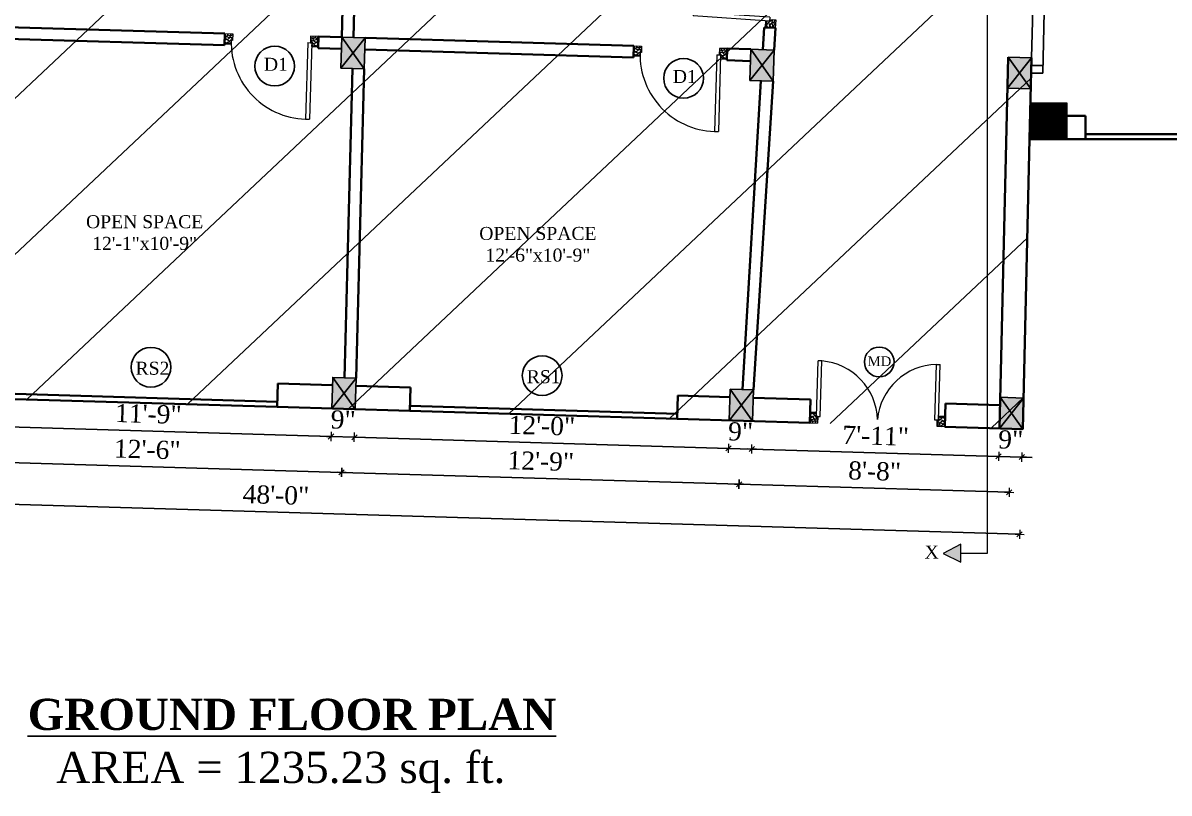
# Model space of a CAD drawing. Header units: inches. Extents: x 4069 to 291496, y -47643 to 12535.
# Drawn here: x 132044.5 to 132485.6, y -23436.7 to -23140.3 of the extents above; entities that cross this region are included whole.
import ezdxf

# ---------------------------------------------------------------- set-up
doc = ezdxf.new("R2010")
doc.units = ezdxf.units.IN
doc.header["$LTSCALE"] = 5
doc.header["$MEASUREMENT"] = 0
for name, color, linetype, lineweight in [('A-WALL', 7, 'Continuous', 9), ('Dimension', 7, 'Continuous', 18), ('DOOR', 62, 'Continuous', 0)]:
    doc.layers.add(name, color=color, linetype=linetype, lineweight=lineweight)
doc.layers.add('dim line', color=7, linetype='Continuous', lineweight=15, true_color=0xfab2b2)
doc.layers.add('TEXT', color=6, linetype='Continuous')
doc.layers.add('WALL', color=7, linetype='Continuous')
doc.styles.add('ordinary', font='times.ttf')
doc.dimstyles.new('Copy of 96', dxfattribs={"dimtxt": 7, "dimasz": 4, "dimexe": 0.5, "dimexo": 0.5, "dimgap": 3, "dimtad": 1, "dimdec": 1, "dimzin": 11, "dimdsep": 46, "dimlunit": 4, "dimtxsty": 'ordinary', "dimblk": 'OBLIQUE', "dimcen": 0.09, "dimse1": 1, "dimse2": 1, "dimclrt": 6, "dimazin": 0, "dimtfac": 1, "dimtdec": 1, "dimtix": 1, "dimtmove": 2, "dimatfit": 3, "dimldrblk": 'leader', "dimfxl": 0.5, "dimfxlon": 1, "dimtolj": 1, "dimtzin": 0, "dimarcsym": 0})

# ---------------------------------------------------------------- blocks, each defined once
blk = doc.blocks.new('C1a')
at = {"color": 1, "ltscale": 5}
for p, q in [((18657.75, 4625.76), (18648.75, 4625.76)), ((18648.75, 4625.76), (18648.82, 4613.76)), ((18657.82, 4613.76), (18657.75, 4625.76)), ((18648.82, 4613.76), (18657.82, 4613.76))]:
    blk.add_line(p, q, dxfattribs=at)
blk = doc.blocks.new('A$C27B36B59')
at = {"layer": 'DOOR'}
for p, q in [((0, 4), (0, 0)), ((2.5, 4), (0, 4)), ((0, 0), (3, 0)), ((2.5, 2.5), (2.5, 4)), ((3, 2.5), (2.5, 2.5)), ((3, 0), (3, 2.5))]:
    blk.add_line(p, q, dxfattribs=at)
for centre, radius, start, end in [((-1.4, -0.54), 4.75, 22.1411, 72.838), ((1.34, 2.09), 1.64, 45.138, 144.8948), ((2.21, 0.3), 2.49, 83.3149, 152.658), ((0.13, 0.37), 2.05, 349.4875, 93.6805), ((1.96, -0.47), 2.01, 58.7447, 166.495), ((-0.06, 0.32), 1.13, 343.542, 86.947), ((2.08, -0.4), 1.17, 38.2816, 160.1519)]:
    blk.add_arc(centre, radius, start, end, dxfattribs=at)
blk = doc.blocks.new('D2')
at = {"layer": 'DOOR'}
for p, q in [((74473.95, 24047.59), (74473.95, 24018.09)), ((74473.95, 24047.59), (74475.45, 24047.59)), ((74475.45, 24047.59), (74475.45, 24018.13))]:
    blk.add_line(p, q, dxfattribs=at)
blk.add_arc((74473.95, 24047.59), 29.5, 180, 272.9146, dxfattribs=at)
at = {"layer": 'DOOR', "xscale": -1, "rotation": 180}
blk.add_blockref('A$C27B36B59', (74441.95, 24050.09), dxfattribs=at)
at = {"layer": 'DOOR', "rotation": 180}
blk.add_blockref('A$C27B36B59', (74477.95, 24050.09), dxfattribs=at)
blk = doc.blocks.new('x-x')
at = {"ltscale": 5}
for points in [[(11364.03, -701.52), (11364.03, -694.51), (11357.15, -698.09)], [(11364.03, -1135.52), (11364.03, -1128.51), (11357.15, -1132.09)]]:
    blk.add_hatch(color=256, dxfattribs=at).paths.add_polyline_path(points)
for p, q in [((11364.03, -694.51), (11357.15, -698.09)), ((11364.03, -701.52), (11364.03, -694.51)), ((11357.15, -698.09), (11364.03, -701.52)), ((11374.13, -698.09), (11364.03, -698.09)), ((11374.13, -698.09), (11374.13, -1132.09)), ((11364.03, -1128.51), (11357.15, -1132.09)), ((11364.03, -1135.52), (11364.03, -1128.51)), ((11357.15, -1132.09), (11364.03, -1135.52)), ((11374.13, -1132.09), (11364.03, -1132.09))]:
    blk.add_line(p, q, dxfattribs=at)
at = {"layer": 'A-WALL', "color": 1, "ltscale": 5}
blk.add_line((11374.13, -1120.09), (11374.13, -1132.09), dxfattribs=at)
at = {"layer": 'TEXT', "style": 'ordinary'}
for p in [(11350.08, -700.97), (11350.08, -1134.1)]:
    blk.add_text('X', height=5, dxfattribs=at).set_placement(p)
blk = doc.blocks.new('oblique')
at = {"color": 0, "lineweight": -2}
blk.add_line((0.25, 0.25), (-0.25, -0.25), dxfattribs=at)
at = {"layer": 'dim line', "lineweight": 9}
for p, q in [((-0.4375, 0), (0.4375, 0)), ((0, 0.4375), (0, -0.4375))]:
    blk.add_line(p, q, dxfattribs=at)
blk = doc.blocks.new('*D3508')
at = {"layer": 'A-WALL', "color": 0, "lineweight": -2, "ltscale": 50, "transparency": 16777216}
blk.add_line((132424.03, -23320.93), (132320.08, -23317.82), dxfattribs=at)
at = {"layer": 'Defpoints', "color": 0, "ltscale": 50, "transparency": 16777216}
for p in [(132320.81, -23293.42), (132424.76, -23296.52), (132320.08, -23317.82)]:
    blk.add_point(p, dxfattribs=at)
at = {"layer": 'A-WALL', "color": 0, "lineweight": -2, "ltscale": 50, "transparency": 16777216, "xscale": 4, "yscale": 4, "zscale": 4}
for p, rotation in [((132320.08, -23317.82), 178.2899854281403), ((132424.03, -23320.93), 358.2899854281403)]:
    blk.add_blockref('oblique', p, dxfattribs=dict(at, rotation=rotation))
at = {"layer": 'A-WALL', "color": 6, "ltscale": 50, "transparency": 16777216, "insert": (132372.25, -23312.82), "char_height": 7, "attachment_point": 5, "rotation": 358.29, "style": 'ordinary'}
blk.add_mtext('\\A1;8\'-8"', dxfattribs=at)
blk = doc.blocks.new('_OBLIQUE')
at = {"color": 0, "linetype": 'ByBlock'}
blk.add_line((-0.5, -0.5), (0.5, 0.5), dxfattribs=at)
blk = doc.blocks.new('leader')
at = {"layer": 'Dimension'}
for p, q in [((0, -4.33), (0, 4.33)), ((-4.42, 0), (4.42, 0))]:
    blk.add_line(p, q, dxfattribs=at)
blk = doc.blocks.new('*D3509')
at = {"layer": 'A-WALL', "color": 0, "lineweight": -2, "ltscale": 50, "transparency": 16777216}
blk.add_line((132320.08, -23317.82), (132167.15, -23313.26), dxfattribs=at)
at = {"layer": 'Defpoints', "color": 0, "ltscale": 50, "transparency": 16777216}
for p in [(132167.88, -23288.85), (132320.81, -23293.42), (132167.15, -23313.26)]:
    blk.add_point(p, dxfattribs=at)
at = {"layer": 'A-WALL', "color": 0, "lineweight": -2, "ltscale": 50, "transparency": 16777216, "xscale": 4, "yscale": 4, "zscale": 4}
for p, rotation in [((132167.15, -23313.26), 178.2899854281418), ((132320.08, -23317.82), 358.2899854281418)]:
    blk.add_blockref('oblique', p, dxfattribs=dict(at, rotation=rotation))
at = {"layer": 'A-WALL', "color": 6, "ltscale": 50, "transparency": 16777216, "insert": (132243.81, -23308.97), "char_height": 7, "attachment_point": 5, "rotation": 358.29, "style": 'ordinary'}
blk.add_mtext('\\A1;12\'-9"', dxfattribs=at)
blk = doc.blocks.new('*D3510')
at = {"layer": 'A-WALL', "color": 0, "lineweight": -2, "ltscale": 50, "transparency": 16777216}
blk.add_line((132167.15, -23313.26), (132017.22, -23308.78), dxfattribs=at)
at = {"layer": 'Defpoints', "color": 0, "ltscale": 50, "transparency": 16777216}
for p in [(132017.94, -23284.38), (132167.88, -23288.85), (132017.22, -23308.78)]:
    blk.add_point(p, dxfattribs=at)
at = {"layer": 'A-WALL', "color": 0, "lineweight": -2, "ltscale": 50, "transparency": 16777216, "xscale": 4, "yscale": 4, "zscale": 4}
for p, rotation in [((132017.22, -23308.78), 178.2899854281418), ((132167.15, -23313.26), 358.2899854281418)]:
    blk.add_blockref('oblique', p, dxfattribs=dict(at, rotation=rotation))
at = {"layer": 'A-WALL', "color": 6, "ltscale": 50, "transparency": 16777216, "insert": (132092.38, -23304.46), "char_height": 7, "attachment_point": 5, "rotation": 358.29, "style": 'ordinary'}
blk.add_mtext('\\A1;12\'-6"', dxfattribs=at)
blk = doc.blocks.new('*D3372')
at = {"layer": 'A-WALL', "color": 0, "lineweight": -2, "ltscale": 50, "transparency": 16777216}
blk.add_line((132428.05, -23337.1), (131855.31, -23320), dxfattribs=at)
at = {"layer": 'Defpoints', "color": 0, "ltscale": 50, "transparency": 16777216}
for p in [(131856.52, -23279.56), (132429.26, -23296.66), (131855.31, -23320)]:
    blk.add_point(p, dxfattribs=at)
at = {"layer": 'A-WALL', "color": 0, "lineweight": -2, "ltscale": 50, "transparency": 16777216, "xscale": 4, "yscale": 4, "zscale": 4}
for p, rotation in [((131855.31, -23320), 178.2899854281418), ((132428.05, -23337.1), 358.2899854281418)]:
    blk.add_blockref('oblique', p, dxfattribs=dict(at, rotation=rotation))
at = {"layer": 'A-WALL', "color": 6, "ltscale": 50, "transparency": 16777216, "insert": (132141.88, -23322), "char_height": 7, "attachment_point": 5, "rotation": 358.29, "style": 'ordinary'}
blk.add_mtext('\\A1;48\'-0"', dxfattribs=at)
blk = doc.blocks.new('*D3517')
at = {"layer": 'A-WALL', "color": 0, "lineweight": -2, "ltscale": 50, "transparency": 16777216}
blk.add_line((132035.07, -22941.3), (131918.58, -23132.91), dxfattribs=at)
at = {"layer": 'Defpoints', "color": 0, "ltscale": 50, "transparency": 16777216}
for p in [(132054.85, -22953.33), (131918.58, -23132.91), (131938.36, -23144.94)]:
    blk.add_point(p, dxfattribs=at)
at = {"layer": 'A-WALL', "color": 0, "lineweight": -2, "ltscale": 50, "transparency": 16777216, "xscale": 4, "yscale": 4, "zscale": 4}
for p, rotation in [((132035.07, -22941.3), 58.7014709224049), ((131918.58, -23132.91), 238.7014709224049)]:
    blk.add_blockref('oblique', p, dxfattribs=dict(at, rotation=rotation))
at = {"layer": 'A-WALL', "color": 6, "ltscale": 50, "transparency": 16777216, "insert": (131971.22, -23033.7), "char_height": 7, "attachment_point": 5, "rotation": 58.7015, "style": 'ordinary'}
blk.add_mtext('\\A1;18\'-8"', dxfattribs=at)
blk = doc.blocks.new('*D3373')
at = {"layer": 'A-WALL', "color": 0, "lineweight": -2, "ltscale": 50, "transparency": 16777216}
blk.add_line((131822.74, -23259.02), (132024.66, -22926.9), dxfattribs=at)
at = {"layer": 'Defpoints', "color": 0, "ltscale": 50, "transparency": 16777216}
for p in [(132024.66, -22926.9), (132058.44, -22947.44), (131856.52, -23279.56)]:
    blk.add_point(p, dxfattribs=at)
at = {"layer": 'A-WALL', "color": 0, "lineweight": -2, "ltscale": 50, "transparency": 16777216, "xscale": 4, "yscale": 4, "zscale": 4}
for p, rotation in [((132024.66, -22926.9), 58.70147092240745), ((131822.74, -23259.02), 238.7014709224074)]:
    blk.add_blockref('oblique', p, dxfattribs=dict(at, rotation=rotation))
at = {"layer": 'A-WALL', "color": 6, "ltscale": 50, "transparency": 16777216, "insert": (131918.1, -23089.55), "char_height": 7, "attachment_point": 5, "rotation": 58.7015, "style": 'ordinary'}
blk.add_mtext('\\A1;32\'-5"', dxfattribs=at)
blk = doc.blocks.new('*D3378')
at = {"layer": 'A-WALL', "color": 0, "lineweight": -2, "ltscale": 50, "transparency": 16777216}
blk.add_line((132022.12, -23295.27), (132163.06, -23299.47), dxfattribs=at)
at = {"layer": 'Defpoints', "color": 0, "ltscale": 50, "transparency": 16777216}
for p in [(132022.44, -23284.51), (132163.38, -23288.72), (132163.06, -23299.47)]:
    blk.add_point(p, dxfattribs=at)
at = {"layer": 'A-WALL', "color": 0, "lineweight": -2, "ltscale": 50, "transparency": 16777216, "xscale": 4, "yscale": 4, "zscale": 4}
for p, rotation in [((132022.12, -23295.27), 178.2899854281418), ((132163.06, -23299.47), 358.2899854281418)]:
    blk.add_blockref('oblique', p, dxfattribs=dict(at, rotation=rotation))
at = {"layer": 'A-WALL', "color": 6, "ltscale": 50, "transparency": 16777216, "insert": (132092.79, -23290.8), "char_height": 7, "attachment_point": 5, "rotation": 358.29, "style": 'ordinary'}
blk.add_mtext('\\A1;11\'-9"', dxfattribs=at)
blk = doc.blocks.new('*D3379')
at = {"layer": 'A-WALL', "color": 0, "lineweight": -2, "ltscale": 50, "transparency": 16777216}
for p, q in [((132163.06, -23299.47), (132159.06, -23299.35)), ((132163.06, -23299.47), (132172.05, -23299.74)), ((132172.05, -23299.74), (132176.05, -23299.86))]:
    blk.add_line(p, q, dxfattribs=at)
at = {"layer": 'Defpoints', "color": 0, "ltscale": 50, "transparency": 16777216}
for p in [(132163.38, -23288.72), (132172.37, -23288.99), (132172.05, -23299.74)]:
    blk.add_point(p, dxfattribs=at)
at = {"layer": 'A-WALL', "color": 0, "lineweight": -2, "ltscale": 50, "transparency": 16777216, "xscale": 4, "yscale": 4, "zscale": 4}
for p, rotation in [((132163.06, -23299.47), 358.2899854281418), ((132172.05, -23299.74), 178.2899854281418)]:
    blk.add_blockref('oblique', p, dxfattribs=dict(at, rotation=rotation))
at = {"layer": 'A-WALL', "color": 6, "ltscale": 50, "transparency": 16777216, "insert": (132167.75, -23293.04), "char_height": 7, "attachment_point": 5, "rotation": 358.29, "style": 'ordinary'}
blk.add_mtext('\\A1;9"', dxfattribs=at)
blk = doc.blocks.new('*D3380')
at = {"layer": 'A-WALL', "color": 0, "lineweight": -2, "ltscale": 50, "transparency": 16777216}
blk.add_line((132172.05, -23299.74), (132315.99, -23304.04), dxfattribs=at)
at = {"layer": 'Defpoints', "color": 0, "ltscale": 50, "transparency": 16777216}
for p in [(132172.37, -23288.99), (132316.31, -23293.29), (132315.99, -23304.04)]:
    blk.add_point(p, dxfattribs=at)
at = {"layer": 'A-WALL', "color": 0, "lineweight": -2, "ltscale": 50, "transparency": 16777216, "xscale": 4, "yscale": 4, "zscale": 4}
for p, rotation in [((132172.05, -23299.74), 178.2899854281418), ((132315.99, -23304.04), 358.2899854281418)]:
    blk.add_blockref('oblique', p, dxfattribs=dict(at, rotation=rotation))
at = {"layer": 'A-WALL', "color": 6, "ltscale": 50, "transparency": 16777216, "insert": (132244.22, -23295.33), "char_height": 7, "attachment_point": 5, "rotation": 358.29, "style": 'ordinary'}
blk.add_mtext('\\A1;12\'-0"', dxfattribs=at)
blk = doc.blocks.new('*D3381')
at = {"layer": 'A-WALL', "color": 0, "lineweight": -2, "ltscale": 50, "transparency": 16777216}
for p, q in [((132315.99, -23304.04), (132311.99, -23303.92)), ((132315.99, -23304.04), (132324.99, -23304.31)), ((132324.99, -23304.31), (132328.98, -23304.43))]:
    blk.add_line(p, q, dxfattribs=at)
at = {"layer": 'Defpoints', "color": 0, "ltscale": 50, "transparency": 16777216}
for p in [(132316.31, -23293.29), (132325.31, -23293.55), (132324.99, -23304.31)]:
    blk.add_point(p, dxfattribs=at)
at = {"layer": 'A-WALL', "color": 0, "lineweight": -2, "ltscale": 50, "transparency": 16777216, "xscale": 4, "yscale": 4, "zscale": 4}
for p, rotation in [((132315.99, -23304.04), 358.2899854281418), ((132324.99, -23304.31), 178.2899854281418)]:
    blk.add_blockref('oblique', p, dxfattribs=dict(at, rotation=rotation))
at = {"layer": 'A-WALL', "color": 6, "ltscale": 50, "transparency": 16777216, "insert": (132320.68, -23297.61), "char_height": 7, "attachment_point": 5, "rotation": 358.29, "style": 'ordinary'}
blk.add_mtext('\\A1;9"', dxfattribs=at)
blk = doc.blocks.new('*D3382')
at = {"layer": 'A-WALL', "color": 0, "lineweight": -2, "ltscale": 50, "transparency": 16777216}
blk.add_line((132324.99, -23304.31), (132419.94, -23307.14), dxfattribs=at)
at = {"layer": 'Defpoints', "color": 0, "ltscale": 50, "transparency": 16777216}
for p in [(132325.31, -23293.55), (132420.26, -23296.39), (132419.94, -23307.14)]:
    blk.add_point(p, dxfattribs=at)
at = {"layer": 'A-WALL', "color": 0, "lineweight": -2, "ltscale": 50, "transparency": 16777216, "xscale": 4, "yscale": 4, "zscale": 4}
for p, rotation in [((132324.99, -23304.31), 178.2899854281418), ((132419.94, -23307.14), 358.2899854281418)]:
    blk.add_blockref('oblique', p, dxfattribs=dict(at, rotation=rotation))
at = {"layer": 'A-WALL', "color": 6, "ltscale": 50, "transparency": 16777216, "insert": (132372.66, -23299.16), "char_height": 7, "attachment_point": 5, "rotation": 358.29, "style": 'ordinary'}
blk.add_mtext('\\A1;7\'-11"', dxfattribs=at)
blk = doc.blocks.new('*D3529')
at = {"layer": 'A-WALL', "color": 0, "lineweight": -2, "ltscale": 50, "transparency": 16777216}
for p, q in [((132419.94, -23307.14), (132415.94, -23307.02)), ((132419.94, -23307.14), (132428.94, -23307.41)), ((132428.94, -23307.41), (132432.94, -23307.53))]:
    blk.add_line(p, q, dxfattribs=at)
at = {"layer": 'Defpoints', "color": 0, "ltscale": 50, "transparency": 16777216}
for p in [(132420.26, -23296.39), (132429.26, -23296.66), (132428.94, -23307.41)]:
    blk.add_point(p, dxfattribs=at)
at = {"layer": 'A-WALL', "color": 0, "lineweight": -2, "ltscale": 50, "transparency": 16777216, "xscale": 4, "yscale": 4, "zscale": 4}
for p, rotation in [((132419.94, -23307.14), 358.2899854281418), ((132428.94, -23307.41), 178.2899854281418)]:
    blk.add_blockref('oblique', p, dxfattribs=dict(at, rotation=rotation))
at = {"layer": 'A-WALL', "color": 6, "ltscale": 50, "transparency": 16777216, "insert": (132424.64, -23300.71), "char_height": 7, "attachment_point": 5, "rotation": 358.29, "style": 'ordinary'}
blk.add_mtext('\\A1;9"', dxfattribs=at)

msp = doc.modelspace()

# ---------------------------------------------------------------- hatches: boundary and pattern name
at = {"layer": 'A-WALL', "ltscale": 5}
h = msp.add_hatch(dxfattribs=at)
h.set_pattern_fill('ANSI31', color=256)
h.set_pattern_definition([(45, (107900.53767, -24674.7867), (-0.08838834765, 0.08838834765), [])])
h.paths.add_polyline_path([(132432.2368, -23171.06555), (132432.2368, -23185.06555), (132446.2368, -23185.06555), (132446.2368, -23171.06555)])
at = {"layer": 'WALL', "linetype": 'ByBlock', "ltscale": 5, "true_color": 0xf8991e}
h = msp.add_hatch(dxfattribs=at)
h.set_pattern_fill('ANSI31', color=30, scale=350, angle=-1.7100146)
h.set_pattern_definition([(43.29, (125492.223, -20503.353), (-29.999, 31.8453), [])])
h.paths.add_polyline_path([(131856.51553, -23279.55849), (132058.43742, -22947.43612), (132437.26864, -22958.74584), (132429.4394, -23290.66003), (132429.26035, -23296.65735)])
h = msp.add_hatch(color=30, dxfattribs=at)
h.dxf.hatch_style = 1
h.paths.add_polyline_path([(132171.53159, -23151.90202), (132166.85455, -23157.76506), (132175.85054, -23158.03363)])
h.paths.add_polyline_path([(132175.85054, -23158.03363), (132176.20863, -23146.03897), (132171.53159, -23151.90202)])
h.paths.add_polyline_path([(132171.53159, -23151.90202), (132176.20863, -23146.03897), (132167.21264, -23145.7704)])
h.paths.add_polyline_path([(132167.21264, -23145.7704), (132166.85455, -23157.76506), (132171.53159, -23151.90202)])
h = msp.add_hatch(color=30, dxfattribs=at)
h.dxf.hatch_style = 1
h.paths.add_polyline_path([(132328.88173, -23156.59959), (132324.20469, -23162.46263), (132333.20068, -23162.7312)])
h.paths.add_polyline_path([(132333.20068, -23162.7312), (132333.55877, -23150.73654), (132328.88173, -23156.59959)])
h.paths.add_polyline_path([(132328.88173, -23156.59959), (132333.55877, -23150.73654), (132324.56278, -23150.46797)])
h.paths.add_polyline_path([(132324.56278, -23150.46797), (132324.20469, -23162.46263), (132328.88173, -23156.59959)])
h = msp.add_hatch(color=30, dxfattribs=at)
h.dxf.hatch_style = 1
h.paths.add_polyline_path([(132432.36416, -23165.69165), (132428.00823, -23159.55893), (132423.36799, -23165.42308)])
h.paths.add_polyline_path([(132432.36416, -23165.69165), (132432.64847, -23153.69479), (132428.00823, -23159.55893)])
h.paths.add_polyline_path([(132432.64847, -23153.69479), (132423.65231, -23153.42622), (132428.00823, -23159.55893)])
h.paths.add_polyline_path([(132428.00823, -23159.55893), (132423.65231, -23153.42622), (132423.36799, -23165.42308)])
h = msp.add_hatch(color=30, dxfattribs=at)
h.dxf.hatch_style = 1
h.paths.add_polyline_path([(132168.05577, -23282.85661), (132163.37873, -23288.71966), (132172.37472, -23288.98823)])
h.paths.add_polyline_path([(132172.37472, -23288.98823), (132172.73281, -23276.99357), (132168.05577, -23282.85661)])
h.paths.add_polyline_path([(132168.05577, -23282.85661), (132172.73281, -23276.99357), (132163.73682, -23276.725)])
h.paths.add_polyline_path([(132163.73682, -23276.725), (132163.37873, -23288.71966), (132168.05577, -23282.85661)])
h = msp.add_hatch(color=30, dxfattribs=at)
h.dxf.hatch_style = 1
h.paths.add_polyline_path([(132320.98763, -23287.42228), (132316.31059, -23293.28532), (132325.30658, -23293.55389)])
h.paths.add_polyline_path([(132325.30658, -23293.55389), (132325.66468, -23281.55924), (132320.98763, -23287.42228)])
h.paths.add_polyline_path([(132320.98763, -23287.42228), (132325.66468, -23281.55924), (132316.66868, -23281.29067)])
h.paths.add_polyline_path([(132316.66868, -23281.29067), (132316.31059, -23293.28532), (132320.98763, -23287.42228)])
h = msp.add_hatch(color=30, dxfattribs=at)
h.dxf.hatch_style = 1
h.paths.add_polyline_path([(132429.26035, -23296.65735), (132424.90443, -23290.52464), (132420.26419, -23296.38878)])
h.paths.add_polyline_path([(132429.26035, -23296.65735), (132429.54467, -23284.66049), (132424.90443, -23290.52464)])
h.paths.add_polyline_path([(132429.54467, -23284.66049), (132420.54851, -23284.39192), (132424.90443, -23290.52464)])
h.paths.add_polyline_path([(132424.90443, -23290.52464), (132420.54851, -23284.39192), (132420.26419, -23296.38878)])

# ---------------------------------------------------------------- linework, layer by layer
at = {"color": 1, "ltscale": 5}
for p, q in [((132166.85455, -23157.76506), (132176.20863, -23146.03897)), ((132175.85054, -23158.03363), (132167.21264, -23145.7704)), ((132324.20469, -23162.46263), (132333.55877, -23150.73654)), ((132333.20068, -23162.7312), (132324.56278, -23150.46797)), ((132432.64847, -23153.69479), (132423.36799, -23165.42308)), ((132432.36416, -23165.69165), (132423.65231, -23153.42622)), ((132163.37873, -23288.71966), (132172.73281, -23276.99357)), ((132172.37472, -23288.98823), (132163.73682, -23276.725)), ((132316.31059, -23293.28532), (132325.66468, -23281.55924)), ((132325.30658, -23293.55389), (132316.66868, -23281.29067)), ((132420.26419, -23296.38878), (132429.54467, -23284.66049)), ((132429.26035, -23296.65735), (132420.54851, -23284.39192))]:
    msp.add_line(p, q, dxfattribs=at)
at = {"layer": 'A-WALL', "lineweight": 30}
for p, q in [((132167.21264, -23145.7704), (132168.57919, -23092.78759)), ((132171.71114, -23145.88643), (132173.07769, -23092.90361)), ((132122.23268, -23144.42756), (132026.70878, -23141.57577)), ((132122.09839, -23148.92556), (132026.57449, -23146.07376)), ((132122.23268, -23144.42756), (132122.09839, -23148.92556)), ((132158.21665, -23145.50183), (132158.08236, -23149.99983)), ((132167.21264, -23145.7704), (132158.21665, -23145.50183)), ((132176.18881, -23146.03838), (132279.58282, -23149.12513)), ((132329.7555, -23142.11921), (132329.24329, -23150.60771)), ((132329.7555, -23142.11921), (132334.12953, -23142.24979)), ((132334.12953, -23142.24979), (132333.55877, -23150.73654)), ((132167.07835, -23150.2684), (132158.08236, -23149.99983)), ((132176.05452, -23150.53638), (132279.44853, -23153.62313)), ((132279.58282, -23149.12513), (132279.44853, -23153.62313)), ((132315.56679, -23150.19941), (132315.4325, -23154.6974)), ((132315.56679, -23150.19941), (132324.56278, -23150.46797)), ((132315.4325, -23154.6974), (132324.42849, -23154.96597)), ((132420.26419, -23296.38878), (132423.65231, -23153.42622)), ((132432.64847, -23153.69479), (132431.90501, -23185.06555)), ((132431.90501, -23185.06555), (132432.64847, -23153.69479)), ((132168.21497, -23276.85869), (132171.37239, -23157.89994)), ((132172.73279, -23276.99357), (132175.85054, -23158.03363)), ((132328.52017, -23162.59147), (132321.3492, -23281.4304)), ((132333.20068, -23162.7312), (132325.66468, -23281.55924)), ((132446.2368, -23176.06555), (132453.34223, -23176.06555)), ((132453.34223, -23185.06555), (132453.34223, -23176.06555)), ((132429.26035, -23296.65735), (132431.90501, -23185.06555)), ((132799.02372, -23185.06555), (132431.90501, -23185.06555)), ((132549.34223, -23183.06555), (132453.34223, -23183.06555)), ((132041.49283, -23283.07995), (132142.44785, -23286.09389)), ((132142.38817, -23288.093), (132142.65674, -23279.09701)), ((132142.65674, -23279.09701), (132163.6473, -23279.72367)), ((132172.64329, -23279.99223), (132193.63402, -23280.6189)), ((132193.36545, -23289.61489), (132193.63402, -23280.6189)), ((132041.43315, -23285.07906), (132142.38817, -23288.093)), ((132296.31958, -23292.68851), (132296.58815, -23283.69251)), ((132296.58815, -23283.69251), (132316.57916, -23284.28933)), ((132325.57515, -23284.5579), (132347.56544, -23285.2144)), ((132347.29687, -23294.2104), (132347.56544, -23285.2144)), ((132399.27371, -23295.76212), (132399.54228, -23286.76613)), ((132399.54228, -23286.76613), (132420.47611, -23287.44682)), ((132142.38817, -23288.093), (132193.36545, -23289.61489)), ((132193.36545, -23289.61489), (132296.31958, -23292.68851)), ((132193.42514, -23287.61578), (132296.37927, -23290.6894)), ((132296.31958, -23292.68851), (132347.29687, -23294.2104)), ((132399.27371, -23295.76212), (132429.26035, -23296.65735))]:
    msp.add_line(p, q, dxfattribs=at)
at = {"layer": 'A-WALL', "ltscale": 5}
msp.add_lwpolyline([(132432.2368, -23171.06555), (132446.2368, -23171.06555), (132446.2368, -23185.06555), (132432.2368, -23185.06555)], close=True, dxfattribs=at)
at = {"layer": 'DOOR', "ltscale": 0.5}
for p, q in [((132349.87036, -23291.78611), (132350.5105, -23270.3441)), ((132351.90987, -23270.38588), (132350.5105, -23270.3441)), ((132351.26974, -23291.82789), (132351.90987, -23270.38588)), ((132395.45005, -23293.14686), (132396.09019, -23271.70485)), ((132396.09019, -23271.70485), (132397.48957, -23271.74662)), ((132396.84943, -23293.18864), (132397.48957, -23271.74662)), ((132347.41624, -23290.21218), (132349.81517, -23290.28379)), ((132349.87036, -23291.78611), (132351.26974, -23291.82789)), ((132350.36715, -23291.90099), (132350.29554, -23294.29992)), ((132399.39308, -23291.76391), (132396.99415, -23291.69229)), ((132347.29687, -23294.2104), (132350.29554, -23294.29992)), ((132396.84943, -23293.18864), (132395.45005, -23293.14686)), ((132396.34667, -23293.27367), (132396.27505, -23295.6726))]:
    msp.add_line(p, q, dxfattribs=at)
for centre, start, end in [((132349.97656, -23293.68463), 1.7095941, 85.2564972), ((132396.63017, -23295.07743), 91.3234737, 174.8703767)]:
    msp.add_arc(centre, 23.37883, start, end, dxfattribs=at)
at = {"layer": 'TEXT'}
for centre, radius in [((132141.39468, -23156.92455), 7.64038), ((132298.74482, -23161.62212), 7.64038), ((132093.7808, -23272.8075), 7.64038), ((132374.04127, -23270.78507), 5.73028), ((132244.32326, -23276.0546), 7.64038)]:
    msp.add_circle(centre, radius, dxfattribs=at)
at = {"layer": 'WALL', "color": 2, "linetype": 'ByBlock'}
for p, q in [((132437.14721, -23153.80141), (132438.14466, -23102.69479)), ((132432.64847, -23153.69479), (132433.64385, -23111.69479)), ((132437.14974, -23153.69479), (132437.00754, -23159.69479)), ((132432.57738, -23156.69479), (132437.07864, -23156.69479)), ((132432.50628, -23159.69479), (132437.02053, -23159.69479))]:
    msp.add_line(p, q, dxfattribs=at)
at = {"layer": 'WALL', "color": 2, "linetype": 'ByBlock', "ltscale": 5}
for points in [[(132166.85455, -23157.76506), (132175.85054, -23158.03363), (132176.20863, -23146.03897), (132167.21264, -23145.7704)], [(132324.20469, -23162.46263), (132333.20068, -23162.7312), (132333.55877, -23150.73654), (132324.56278, -23150.46797)], [(132423.65231, -23153.42622), (132423.36799, -23165.42308), (132432.36416, -23165.69165), (132432.64847, -23153.69479)], [(132163.37873, -23288.71966), (132172.37472, -23288.98823), (132172.73281, -23276.99357), (132163.73682, -23276.725)], [(132316.31059, -23293.28532), (132325.30658, -23293.55389), (132325.66468, -23281.55924), (132316.66868, -23281.29067)], [(132420.54851, -23284.39192), (132420.26419, -23296.38878), (132429.26035, -23296.65735), (132429.54467, -23284.66049)]]:
    msp.add_lwpolyline(points, close=True, dxfattribs=at)

# ---------------------------------------------------------------- block references
at = {"layer": 'A-WALL', "color": 1}
msp.add_blockref('x-x', (121041.42846, -22212.34178), dxfattribs=at)
at = {"layer": 'DOOR', "rotation": 358.2899854281413}
msp.add_blockref('A$C27B36B59', (132347.29687, -23294.2104), dxfattribs=at)
at = {"layer": 'DOOR', "xscale": -1, "rotation": 358.2899854281413}
msp.add_blockref('A$C27B36B59', (132399.27371, -23295.76212), dxfattribs=at)
at = {"layer": 'WALL', "color": 2, "linetype": 'ByBlock'}
for p, rotation in [((113335.80864, 52781.63148), 266.1524916298357), ((56995.7559, -44962.38616), 358.2899854281413), ((57153.10604, -44967.08373), 358.2899854281413)]:
    msp.add_blockref('D2', p, dxfattribs=dict(at, rotation=rotation))
at = {"layer": 'WALL', "color": 2, "linetype": 'ByBlock', "ltscale": 5}
for p, rotation in [((113645.17505, -27220.62901), 358.2899854281578), ((113642.07124, -27351.59471), 358.2899854281413)]:
    msp.add_blockref('C1a', p, dxfattribs=dict(at, rotation=rotation))

# ---------------------------------------------------------------- texts
at = {"layer": 'TEXT', "style": 'ordinary'}
for s, height, p in [('D1', 5, (132137.24109, -23158.72653)), ('D1', 5, (132294.59123, -23163.4241)), ('MD', 3.75, (132369.54266, -23272.38615)), ('RS2', 5, (132087.84839, -23275.69588)), ('RS1', 5, (132238.39084, -23278.94297))]:
    msp.add_text(s, height=height, dxfattribs=at).set_placement(p)
at = {"layer": 'TEXT', "char_height": 5, "attachment_point": 8, "style": 'ordinary'}
for s, insert in [('OPEN SPACE\\P12\'-1"x10\'-9"', (132091.35071, -23227.71128)), ('OPEN SPACE\\P12\'-6"x10\'-9"', (132242.67369, -23232.22891))]:
    msp.add_mtext_dynamic_manual_height_columns(s, width=101.5687276, gutter_width=1720.71691, heights=[0], dxfattribs=dict(at, insert=insert))
at = {"layer": 'TEXT', "char_height": 12, "width": 219.8150831, "attachment_point": 8, "style": 'ordinary'}
for s, insert in [('{\\fTimes New Roman|b1|i0|c0|p18;\\LGROUND FLOOR PLAN}', (132148.0349, -23412.5644)), ('AREA = 1235.23 sq. ft.', (132143.72836, -23436.68739))]:
    msp.add_mtext(s, dxfattribs=dict(at, insert=insert))

# ---------------------------------------------------------------- dimensions: what is measured, and where the dimension line sits
at = {"layer": 'A-WALL', "ltscale": 50}
for p1, p2, distance, picture, middle in [((131856.51553, -23279.55849), (132058.43742, -22947.43612), 39.52759, '*D3373', (131918.09543, -23089.55464)), ((132054.85301, -22953.33178), (131938.35961, -23144.94084), -23.15088, '*D3517', (131971.21871, -23033.7013)), ((132424.76227, -23296.52307), (132320.80859, -23293.41961), 24.41333, '*D3508', (132372.25269, -23312.81615))]:
    dim = msp.add_aligned_dim(p1=p1, p2=p2, distance=distance, dimstyle='Copy of 96', override={"dimdec": 0, "dimblk": 'oblique', "dimtdec": 0, "dimarcsym": 1}, dxfattribs=at)
    dim.commit()
    dim.dimension.update_dxf_attribs({"geometry": picture, "text_midpoint": middle})
dim = msp.add_linear_dim(base=(131855.30807, -23320.00374), p1=(132429.26035, -23296.65735), p2=(131856.51553, -23279.55849), angle=358.2899854, text='48\'-0"', dimstyle='Copy of 96', override={"dimdec": 0, "dimblk": 'oblique', "dimtdec": 0, "dimarcsym": 1}, dxfattribs=at)
dim.commit()
dim.dimension.update_dxf_attribs({"geometry": '*D3372', "text_midpoint": (132141.87625, -23321.99554)})
for base, p1, p2, picture, middle in [((132017.21501, -23308.78026), (132167.87673, -23288.85394), (132017.94353, -23284.3778), '*D3510', (132092.37738, -23304.46069)), ((132163.05767, -23299.47385), (132022.44152, -23284.51208), (132163.37873, -23288.71966), '*D3378', (132092.78514, -23290.80233)), ((132172.05366, -23299.74242), (132163.37873, -23288.71966), (132172.37472, -23288.98823), '*D3379', (132167.75174, -23293.04041)), ((132167.14821, -23313.2564), (132320.80859, -23293.41961), (132167.87673, -23288.85394), '*D3509', (132243.81021, -23308.9715)), ((132315.98953, -23304.03952), (132172.37472, -23288.98823), (132316.31059, -23293.28532), '*D3380', (132244.21737, -23295.33333)), ((132324.98553, -23304.30809), (132316.31059, -23293.28532), (132325.30658, -23293.55389), '*D3381', (132320.6836, -23297.60607)), ((132419.94313, -23307.14297), (132325.30658, -23293.55389), (132420.26419, -23296.38878), '*D3382', (132372.6604, -23299.1578)), ((132428.9393, -23307.41155), (132420.26419, -23296.38878), (132429.26035, -23296.65735), '*D3529', (132424.63729, -23300.70953))]:
    dim = msp.add_linear_dim(base=base, p1=p1, p2=p2, angle=358.2899854, dimstyle='Copy of 96', override={"dimdec": 0, "dimblk": 'oblique', "dimtdec": 0, "dimarcsym": 1}, dxfattribs=at)
    dim.commit()
    dim.dimension.update_dxf_attribs({"geometry": picture, "text_midpoint": middle})

doc.saveas('drawing.dxf')
